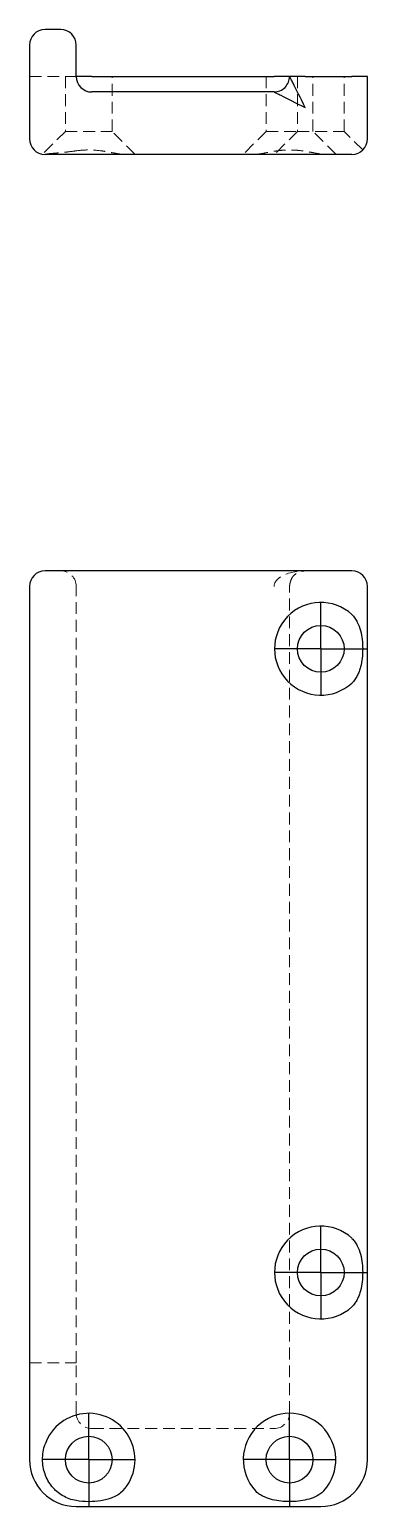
# Model space of a CAD drawing. Header units: millimetres. Extents: x 65 to 230, y 7 to 165.
# Drawn here: x 64.9 to 101.1, y 7 to 164.8 of the extents above.
import ezdxf

# ---------------------------------------------------------------- set-up
doc = ezdxf.new("R2010")
doc.units = ezdxf.units.MM
doc.linetypes.add('HIDDEN', pattern=[1.905, 1.27, -0.635])
doc.layers.add('10', color=7, linetype='Continuous')

# ---------------------------------------------------------------- blocks, each defined once
blk = doc.blocks.new('SW_CENTERMARKSYMBOL_0')
at = {"layer": '10', "color": 0}
for p, q in [((0, 2.5), (0, 5)), ((0, 0), (0, 2.5)), ((-2.5, 0), (-5, 0)), ((0, 0), (-2.5, 0)), ((0, 0), (0, -2.5)), ((0, 0), (2.5, 0)), ((2.5, 0), (5, 0)), ((0, -2.5), (0, -5))]:
    blk.add_line(p, q, dxfattribs=at)
blk = doc.blocks.new('SW_CENTERMARKSYMBOL_1')
at = {"layer": '10', "color": 0}
for p, q in [((0, 2.5), (0, 5)), ((0, 0), (0, 2.5)), ((-2.5, 0), (-5, 0)), ((0, 0), (-2.5, 0)), ((0, 0), (0, -2.5)), ((0, 0), (2.5, 0)), ((2.5, 0), (5, 0)), ((0, -2.5), (0, -5))]:
    blk.add_line(p, q, dxfattribs=at)
blk = doc.blocks.new('SW_CENTERMARKSYMBOL_2')
at = {"layer": '10', "color": 0}
for p, q in [((0, 2.5), (0, 5)), ((0, 0), (0, 2.5)), ((-2.5, 0), (-5, 0)), ((0, 0), (-2.5, 0)), ((0, 0), (0, -2.5)), ((0, 0), (2.5, 0)), ((2.5, 0), (5, 0)), ((0, -2.5), (0, -5))]:
    blk.add_line(p, q, dxfattribs=at)
blk = doc.blocks.new('SW_CENTERMARKSYMBOL_3')
at = {"layer": '10', "color": 0}
for p, q in [((0, 2.5), (0, 5)), ((0, 0), (0, 2.5)), ((-2.5, 0), (-5, 0)), ((0, 0), (-2.5, 0)), ((0, 0), (0, -2.5)), ((0, 0), (2.5, 0)), ((2.5, 0), (5, 0)), ((0, -2.5), (0, -5))]:
    blk.add_line(p, q, dxfattribs=at)

msp = doc.modelspace()

# ---------------------------------------------------------------- linework, layer by layer
at = {"color": 7, "linetype": 'Continuous', "lineweight": 25}
for p, q in [((68.26, 164.77), (66.59, 164.77)), ((64.93, 163.11), (64.93, 153.11)), ((69.92, 159.77), (69.92, 163.11)), ((71.59, 159.77), (69.92, 159.77)), ((71.59, 159.77), (91.08, 159.77)), ((92.74, 159.77), (91.08, 159.77)), ((94.41, 159.77), (92.74, 159.77)), ((94.41, 159.77), (99.41, 159.77)), ((101.07, 159.77), (99.41, 159.77)), ((101.07, 153.11), (101.07, 159.77)), ((91.08, 158.11), (71.59, 158.11)), ((66.59, 151.45), (99.41, 151.45)), ((99.41, 106.95), (66.59, 106.95)), ((64.93, 105.28), (64.93, 12)), ((101.07, 12), (101.07, 105.28)), ((69.92, 7), (96.08, 7))]:
    msp.add_line(p, q, dxfattribs=at)
at = {"color": 7, "linetype": 'HIDDEN', "lineweight": 18}
for p, q in [((64.93, 159.77), (69.92, 159.77)), ((68.76, 159.77), (68.76, 153.89)), ((73.75, 153.89), (73.75, 159.77)), ((90.25, 159.77), (90.25, 153.89)), ((93.58, 159.77), (93.58, 153.89)), ((95.24, 153.89), (95.24, 159.77)), ((98.57, 153.89), (98.57, 159.77)), ((68.76, 153.89), (66.33, 151.47)), ((68.76, 153.89), (73.75, 153.89)), ((76.2, 151.45), (73.75, 153.89)), ((90.25, 153.89), (87.8, 151.45)), ((90.25, 153.89), (93.58, 153.89)), ((93.58, 153.89), (91.13, 151.45)), ((93.58, 153.89), (98.57, 153.89)), ((97.69, 151.45), (95.24, 153.89)), ((100.56, 151.91), (98.57, 153.89)), ((69.92, 22.33), (69.92, 105.28)), ((92.74, 16.99), (92.74, 105.28)), ((64.93, 22.33), (69.92, 22.33)), ((69.92, 16.99), (69.92, 22.33)), ((71.59, 15.33), (91.08, 15.33))]:
    msp.add_line(p, q, dxfattribs=at)
at = {"color": 7, "linetype": 'Continuous', "lineweight": 25}
for centre in [(96.08, 98.62), (96.08, 31.99), (71.26, 12), (92.74, 12)]:
    msp.add_circle(centre, 2.5, dxfattribs=at)
for centre, radius, start, end in [((66.59, 163.11), 1.67, 90, 180), ((68.26, 163.11), 1.67, 0, 90), ((71.59, 159.77), 1.67, 180, 270), ((66.59, 153.11), 1.67, 180, 270), ((99.41, 153.11), 1.67, 270, 0), ((66.59, 105.28), 1.67, 90, 180), ((99.41, 105.28), 1.67, 0, 90), ((96.08, 98.62), 4.95, 47.6699, 312.3301), ((96.08, 31.99), 4.95, 47.6699, 312.3301), ((71.26, 12), 4.95, 317.6699, 160.5205), ((92.74, 12), 4.95, 317.9448, 222.3301), ((69.92, 12), 5, 180, 270), ((96.08, 12), 5, 270, 0)]:
    msp.add_arc(centre, radius, start, end, dxfattribs=at)
at = {"color": 7, "linetype": 'HIDDEN', "lineweight": 18}
for centre, start, end in [((68.26, 105.28), 0, 90), ((71.59, 16.99), 180, 270), ((91.08, 16.99), 270, 0)]:
    msp.add_arc(centre, 1.67, start, end, dxfattribs=at)
at = {"color": 7, "linetype": 'Continuous', "lineweight": 25}
for points, knots in [([(91.08, 158.11), (91.3, 158.11), (91.51, 158.15), (91.92, 158.32), (92.1, 158.44), (92.41, 158.75), (92.53, 158.94), (92.7, 159.34), (92.74, 159.56), (92.74, 159.77)], [0, 0, 0, 0, 0.25, 0.25, 0.5, 0.5, 0.75, 0.75, 1, 1, 1, 1]), ([(94.41, 156.44), (93.91, 157.44), (93.3, 158.67), (92.83, 159.6), (92.74, 159.77), (92.74, 159.77)], [0, 0, 0, 0, 0.897598, 1.121997, 1.570796, 1.570796, 1.570796, 1.570796]), ([(91.08, 158.11), (91.08, 158.11), (91.25, 158.02), (92.18, 157.56), (93.41, 156.94), (94.41, 156.44)], [0, 0, 0, 0, 0.448799, 0.673198, 1.570796, 1.570796, 1.570796, 1.570796]), ([(99.41, 102.27), (99.53, 102.16), (99.64, 102.04), (99.83, 101.77), (99.91, 101.62), (100.13, 101.19), (100.24, 100.88), (100.41, 100.25), (100.47, 99.93), (100.54, 99.28), (100.56, 98.95), (100.56, 98.29), (100.54, 97.96), (100.47, 97.31), (100.41, 96.99), (100.28, 96.52), (100.24, 96.36), (100.12, 96.06), (100.06, 95.91), (99.91, 95.61), (99.83, 95.47), (99.64, 95.2), (99.53, 95.07), (99.41, 94.96)], [0, 0, 0, 0, 0.0625, 0.0625, 0.125, 0.125, 0.25, 0.25, 0.375, 0.375, 0.5, 0.5, 0.625, 0.625, 0.75, 0.75, 0.8125, 0.8125, 0.875, 0.875, 0.9375, 0.9375, 1, 1, 1, 1]), ([(99.41, 35.64), (99.53, 35.53), (99.64, 35.4), (99.83, 35.14), (99.91, 34.99), (100.13, 34.55), (100.24, 34.25), (100.41, 33.62), (100.47, 33.29), (100.54, 32.65), (100.56, 32.32), (100.56, 31.66), (100.54, 31.33), (100.47, 30.68), (100.41, 30.36), (100.28, 29.89), (100.24, 29.73), (100.12, 29.43), (100.06, 29.27), (99.91, 28.98), (99.83, 28.84), (99.64, 28.57), (99.53, 28.44), (99.41, 28.33)], [0, 0, 0, 0, 0.0625, 0.0625, 0.125, 0.125, 0.25, 0.25, 0.375, 0.375, 0.5, 0.5, 0.625, 0.625, 0.75, 0.75, 0.8125, 0.8125, 0.875, 0.875, 0.9375, 0.9375, 1, 1, 1, 1]), ([(66.33, 12), (66.33, 12.28), (66.35, 12.56), (66.43, 13.11), (66.5, 13.38), (66.59, 13.65)], [0, 0, 0, 0, 0.5, 0.5, 1, 1, 1, 1]), ([(69.92, 7.62), (69.67, 7.66), (69.42, 7.73), (68.94, 7.9), (68.71, 8.01), (68.27, 8.27), (68.06, 8.42), (67.67, 8.75), (67.49, 8.94), (67.17, 9.34), (67.02, 9.55), (66.77, 10), (66.67, 10.24), (66.5, 10.72), (66.44, 10.97), (66.35, 11.48), (66.33, 11.74), (66.33, 12)], [0, 0, 0, 0, 0.125, 0.125, 0.25, 0.25, 0.375, 0.375, 0.5, 0.5, 0.625, 0.625, 0.75, 0.75, 0.875, 0.875, 1, 1, 1, 1]), ([(74.91, 8.67), (74.76, 8.5), (74.59, 8.36), (74.22, 8.13), (74.02, 8.03), (73.61, 7.87), (73.41, 7.8), (72.99, 7.69), (72.77, 7.65), (72.12, 7.54), (71.69, 7.51), (70.8, 7.51), (70.36, 7.55), (69.92, 7.62)], [0, 0, 0, 0, 0.125, 0.125, 0.25, 0.25, 0.375, 0.375, 0.5, 0.5, 0.75, 0.75, 1, 1, 1, 1]), ([(96.08, 8.37), (95.82, 8.19), (95.55, 8.05), (94.98, 7.82), (94.68, 7.74), (94.08, 7.61), (93.77, 7.57), (93.15, 7.52), (92.84, 7.51), (92.22, 7.52), (91.91, 7.55), (91.3, 7.63), (90.99, 7.69), (90.4, 7.86), (90.11, 7.97), (89.7, 8.18), (89.57, 8.26), (89.31, 8.45), (89.19, 8.55), (89.09, 8.67)], [0, 0, 0, 0, 0.125, 0.125, 0.25, 0.25, 0.375, 0.375, 0.5, 0.5, 0.625, 0.625, 0.75, 0.75, 0.875, 0.875, 0.9375, 0.9375, 1, 1, 1, 1])]:
    msp.add_open_spline(points, degree=3, knots=knots, dxfattribs=at)
at = {"color": 7, "linetype": 'HIDDEN', "lineweight": 18}
for points, knots in [([(69.92, 151.82), (69.67, 151.78), (69.42, 151.75), (68.94, 151.69), (68.71, 151.67), (68.27, 151.62), (68.06, 151.6), (67.67, 151.56), (67.49, 151.55), (67.17, 151.52), (67.02, 151.51), (66.77, 151.49), (66.67, 151.49), (66.5, 151.48), (66.44, 151.47), (66.35, 151.47), (66.33, 151.47), (66.33, 151.47)], [0, 0, 0, 0, 0.125, 0.125, 0.25, 0.25, 0.375, 0.375, 0.5, 0.5, 0.625, 0.625, 0.75, 0.75, 0.875, 0.875, 1, 1, 1, 1]), ([(74.91, 151.45), (74.76, 151.45), (74.59, 151.47), (74.22, 151.53), (74.02, 151.57), (73.61, 151.64), (73.41, 151.68), (72.99, 151.76), (72.77, 151.79), (72.12, 151.88), (71.69, 151.91), (70.8, 151.91), (70.36, 151.87), (69.92, 151.82)], [0, 0, 0, 0, 0.125, 0.125, 0.25, 0.25, 0.375, 0.375, 0.5, 0.5, 0.75, 0.75, 1, 1, 1, 1]), ([(96.08, 151.47), (95.82, 151.5), (95.55, 151.56), (94.98, 151.67), (94.68, 151.73), (94.08, 151.82), (93.77, 151.86), (93.15, 151.9), (92.84, 151.91), (92.22, 151.9), (91.91, 151.88), (91.3, 151.8), (90.99, 151.76), (90.4, 151.65), (90.11, 151.59), (89.7, 151.51), (89.57, 151.49), (89.31, 151.46), (89.19, 151.45), (89.09, 151.45)], [0, 0, 0, 0, 0.125, 0.125, 0.25, 0.25, 0.375, 0.375, 0.5, 0.5, 0.625, 0.625, 0.75, 0.75, 0.875, 0.875, 0.9375, 0.9375, 1, 1, 1, 1]), ([(91.08, 105.28), (91.08, 105.53), (91.25, 105.9), (92.18, 106.65), (93.41, 106.95), (94.41, 106.95)], [0, 0, 0, 0, 0.448799, 0.673198, 1.570796, 1.570796, 1.570796, 1.570796]), ([(92.78, 105.6), (92.83, 105.78), (92.94, 106.16), (93.26, 106.54), (93.75, 106.86), (94.18, 106.92), (94.41, 106.95)], [0, 0, 0, 0, 0.183875, 0.417692, 0.697008, 1, 1, 1, 1]), ([(92.78, 105.61), (92.78, 105.61), (92.76, 105.55), (92.75, 105.44), (92.75, 105.33), (92.74, 105.28)], [0, 0, 0, 0, 0.0681733, 0.5456849, 1, 1, 1, 1])]:
    msp.add_open_spline(points, degree=3, knots=knots, dxfattribs=at)
at = {"color": 7, "linetype": 'Continuous', "lineweight": 25}
msp.add_open_spline([(96.42, 8.68), (96.32, 8.58), (96.21, 8.47), (96.08, 8.37)], degree=3, dxfattribs=at)

# ---------------------------------------------------------------- block references
at = {"layer": '10'}
for name, p in [('SW_CENTERMARKSYMBOL_2', (96.08, 98.62)), ('SW_CENTERMARKSYMBOL_1', (96.08, 31.99)), ('SW_CENTERMARKSYMBOL_0', (71.26, 12)), ('SW_CENTERMARKSYMBOL_3', (92.74, 12))]:
    msp.add_blockref(name, p, dxfattribs=at)

doc.saveas('drawing.dxf')
